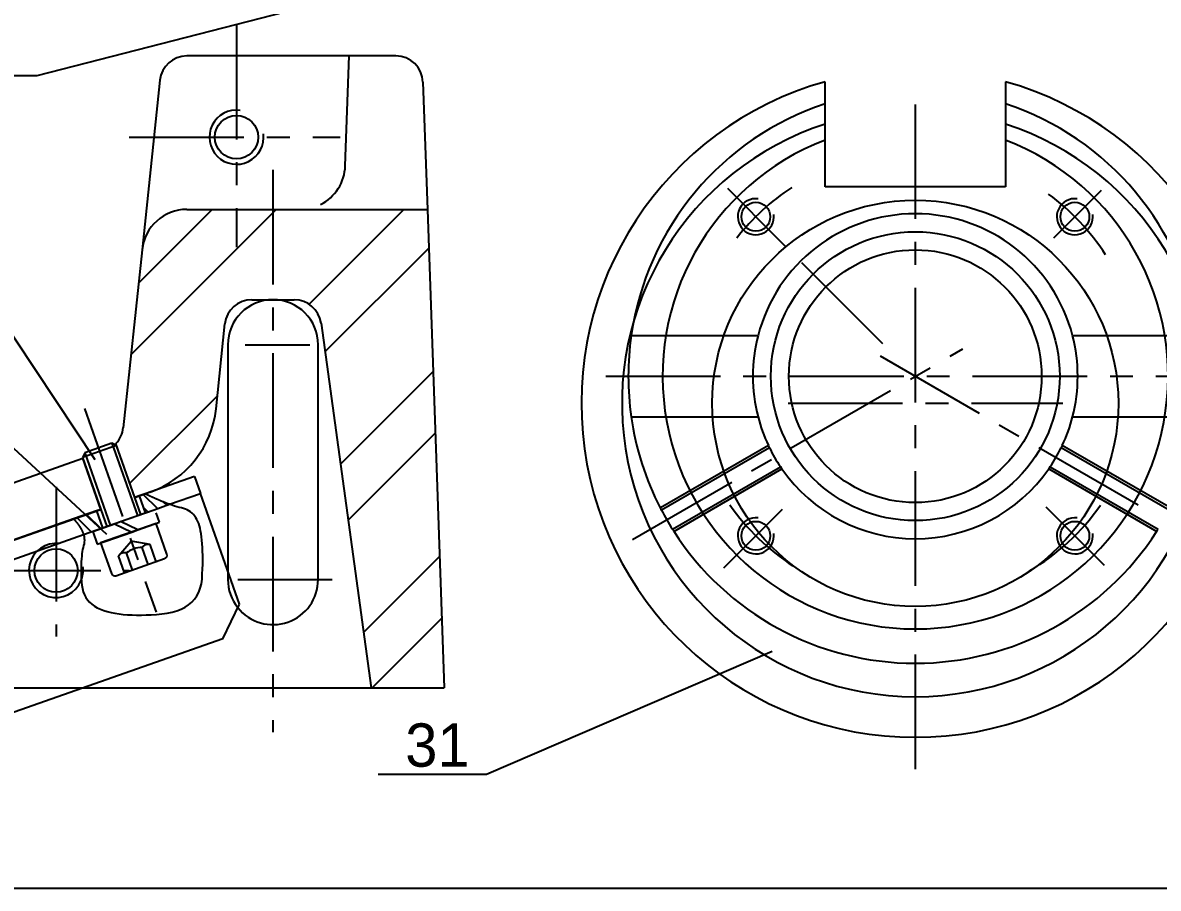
# Model space of a CAD drawing. Header units: millimetres. Extents: x 1 to 584, y 10 to 410.
# Drawn here: x 356.7 to 482.6, y 10.4 to 106.3 of the extents above; entities that cross this region are included whole.
import ezdxf

# ---------------------------------------------------------------- set-up
doc = ezdxf.new("R2010")
doc.units = ezdxf.units.MM
doc.linetypes.add('CENTERX2', pattern=[20.32, 12.7, -2.54, 2.54, -2.54])
for name, color, linetype in [('AXES', 179, 'Continuous'), ('FORMAT', 179, 'Continuous'), ('PIECE39', 179, 'Continuous'), ('PIECE44', 179, 'Continuous'), ('PIECE45', 179, 'Continuous'), ('PIECE8', 179, 'Continuous'), ('PIECE_31_', 179, 'Continuous'), ('PIECE_9_', 179, 'Continuous'), ('REP╚RES', 179, 'Continuous')]:
    doc.layers.add(name, color=color, linetype=linetype)
doc.styles.add('SLDTEXTSTYLE0', font='TXT')

msp = doc.modelspace()

# ---------------------------------------------------------------- linework, layer by layer
at = {"layer": 'AXES', "color": 7, "linetype": 'CENTERX2'}
for p, q in [((380.42, 106.09), (380.42, 81.45)), ((368.54, 93.63), (391.92, 93.63)), ((384.46, 90.01), (384.46, 27.72)), ((381.39, 70.63), (388.55, 70.63)), ((363.56, 63.59), (371.51, 41.02)), ((360.42, 54.88), (360.42, 38.31)), ((352.7, 45.63), (368.54, 45.63)), ((380.58, 44.63), (391.03, 44.63))]:
    msp.add_line(p, q, dxfattribs=at)
at = {"layer": 'FORMAT', "color": 7}
msp.add_line((9.5, 10.42), (583.5, 10.42), dxfattribs=at)
at = {"layer": 'PIECE39', "color": 7}
for p, q in [((375.76, 56.05), (370.28, 54.12)), ((375.76, 56.05), (376.42, 54.16)), ((370.28, 54.12), (369.63, 53.89)), ((370.31, 54.11), (370.28, 54.12)), ((372.99, 52.96), (376.42, 54.16)), ((380.74, 41.9), (376.42, 54.16)), ((369.63, 53.89), (369.15, 53.73)), ((369.63, 53.89), (370.29, 52.01)), ((370.08, 54.05), (371.65, 52.48)), ((370.35, 54.09), (370.31, 54.11)), ((370.38, 54.07), (370.35, 54.09)), ((370.42, 54.06), (370.38, 54.07)), ((370.45, 54.04), (370.42, 54.06)), ((370.49, 54.02), (370.45, 54.04)), ((370.52, 54.01), (370.49, 54.02)), ((370.56, 53.99), (370.52, 54.01)), ((370.59, 53.97), (370.56, 53.99)), ((370.62, 53.96), (370.59, 53.97)), ((370.66, 53.94), (370.62, 53.96)), ((370.69, 53.93), (370.66, 53.94)), ((370.72, 53.91), (370.69, 53.93)), ((370.76, 53.89), (370.72, 53.91)), ((370.79, 53.88), (370.76, 53.89)), ((370.83, 53.86), (370.79, 53.88)), ((370.86, 53.85), (370.83, 53.86)), ((370.89, 53.83), (370.86, 53.85)), ((370.92, 53.82), (370.89, 53.83)), ((370.96, 53.8), (370.92, 53.82)), ((370.99, 53.79), (370.96, 53.8)), ((371.02, 53.77), (370.99, 53.79)), ((371.06, 53.76), (371.02, 53.77)), ((371.09, 53.74), (371.06, 53.76)), ((371.12, 53.73), (371.09, 53.74)), ((371.15, 53.71), (371.12, 53.73)), ((371.19, 53.7), (371.15, 53.71)), ((371.22, 53.68), (371.19, 53.7)), ((371.25, 53.67), (371.22, 53.68)), ((371.28, 53.65), (371.25, 53.67)), ((371.31, 53.64), (371.28, 53.65)), ((371.29, 52.36), (372.99, 52.96)), ((371.35, 53.63), (371.31, 53.64)), ((371.38, 53.61), (371.35, 53.63)), ((371.41, 53.6), (371.38, 53.61)), ((371.44, 53.58), (371.41, 53.6)), ((371.47, 53.57), (371.44, 53.58)), ((371.5, 53.56), (371.47, 53.57)), ((371.53, 53.54), (371.5, 53.56)), ((371.57, 53.53), (371.53, 53.54)), ((371.6, 53.52), (371.57, 53.53)), ((371.63, 53.5), (371.6, 53.52)), ((371.66, 53.49), (371.63, 53.5)), ((371.69, 53.48), (371.66, 53.49)), ((371.72, 53.46), (371.69, 53.48)), ((371.75, 53.45), (371.72, 53.46)), ((371.78, 53.44), (371.75, 53.45)), ((371.81, 53.42), (371.78, 53.44)), ((371.84, 53.41), (371.81, 53.42)), ((371.87, 53.4), (371.84, 53.41)), ((371.9, 53.38), (371.87, 53.4)), ((371.93, 53.37), (371.9, 53.38)), ((371.96, 53.36), (371.93, 53.37)), ((371.99, 53.35), (371.96, 53.36)), ((372.02, 53.33), (371.99, 53.35)), ((372.05, 53.32), (372.02, 53.33)), ((372.08, 53.31), (372.05, 53.32)), ((372.11, 53.3), (372.08, 53.31)), ((372.14, 53.29), (372.11, 53.3)), ((372.17, 53.27), (372.14, 53.29)), ((372.19, 53.26), (372.17, 53.27)), ((372.22, 53.25), (372.19, 53.26)), ((372.25, 53.24), (372.22, 53.25)), ((372.28, 53.23), (372.25, 53.24)), ((372.31, 53.22), (372.28, 53.23)), ((372.34, 53.2), (372.31, 53.22)), ((372.37, 53.19), (372.34, 53.2)), ((372.34, 53.2), (372.69, 52.85)), ((372.39, 53.18), (372.37, 53.19)), ((372.42, 53.17), (372.39, 53.18)), ((372.45, 53.16), (372.42, 53.17)), ((372.48, 53.15), (372.45, 53.16)), ((372.51, 53.14), (372.48, 53.15)), ((372.53, 53.13), (372.51, 53.14)), ((372.56, 53.12), (372.53, 53.13)), ((372.59, 53.11), (372.56, 53.12)), ((372.62, 53.09), (372.59, 53.11)), ((372.64, 53.08), (372.62, 53.09)), ((372.67, 53.07), (372.64, 53.08)), ((372.7, 53.06), (372.67, 53.07)), ((372.72, 53.05), (372.7, 53.06)), ((372.75, 53.04), (372.72, 53.05)), ((372.78, 53.03), (372.75, 53.04)), ((372.8, 53.02), (372.78, 53.03)), ((372.83, 53.01), (372.8, 53.02)), ((372.86, 53), (372.83, 53.01)), ((372.88, 52.99), (372.86, 53)), ((372.91, 52.98), (372.88, 52.99)), ((372.94, 52.97), (372.91, 52.98)), ((372.96, 52.96), (372.94, 52.97)), ((372.99, 52.96), (372.96, 52.96)), ((373.28, 52.85), (372.99, 52.96)), ((373.56, 52.76), (373.28, 52.85)), ((364.91, 52.23), (362.37, 51.34)), ((363.8, 51.84), (365.37, 50.27)), ((364.85, 52.21), (364.95, 52.11)), ((365.38, 52.4), (364.91, 52.23)), ((364.91, 52.23), (365.57, 50.35)), ((365.57, 50.35), (370.29, 52.01)), ((370.06, 52.66), (370.6, 52.11)), ((370.29, 52.01), (371.29, 52.36)), ((373.82, 52.68), (373.56, 52.76)), ((374.08, 52.61), (373.82, 52.68)), ((374.31, 52.56), (374.08, 52.61)), ((374.54, 52.5), (374.31, 52.56)), ((374.75, 52.43), (374.54, 52.5)), ((374.95, 52.35), (374.75, 52.43)), ((375.14, 52.25), (374.95, 52.35)), ((375.32, 52.13), (375.14, 52.25)), ((375.49, 51.99), (375.32, 52.13)), ((375.64, 51.84), (375.49, 51.99)), ((375.78, 51.67), (375.64, 51.84)), ((375.91, 51.48), (375.78, 51.67)), ((362.37, 51.34), (327.42, 39.04)), ((362.37, 51.34), (362.39, 51.32)), ((362.39, 51.32), (362.41, 51.3)), ((362.41, 51.3), (362.43, 51.28)), ((362.43, 51.28), (362.45, 51.26)), ((362.45, 51.26), (362.47, 51.24)), ((362.47, 51.24), (362.49, 51.22)), ((362.49, 51.22), (362.5, 51.19)), ((362.5, 51.19), (362.52, 51.17)), ((362.52, 51.17), (362.54, 51.15)), ((362.54, 51.15), (362.56, 51.13)), ((362.56, 51.13), (362.57, 51.11)), ((362.57, 51.11), (362.59, 51.09)), ((362.59, 51.09), (362.61, 51.07)), ((362.61, 51.07), (362.63, 51.05)), ((362.63, 51.05), (362.64, 51.03)), ((362.64, 51.03), (362.66, 51.01)), ((362.66, 51.01), (362.68, 50.99)), ((362.68, 50.99), (362.69, 50.97)), ((362.69, 50.97), (362.71, 50.95)), ((362.71, 50.95), (362.72, 50.93)), ((362.72, 50.93), (362.74, 50.91)), ((362.74, 50.91), (362.76, 50.89)), ((362.76, 51.47), (364.32, 49.91)), ((362.76, 50.89), (362.77, 50.87)), ((362.77, 50.87), (362.79, 50.85)), ((362.79, 50.85), (362.8, 50.83)), ((362.8, 50.83), (362.82, 50.81)), ((362.82, 50.81), (362.83, 50.79)), ((362.83, 50.79), (362.85, 50.77)), ((362.85, 50.77), (362.86, 50.75)), ((362.86, 50.75), (362.88, 50.73)), ((362.88, 50.73), (362.89, 50.71)), ((362.89, 50.71), (362.91, 50.69)), ((362.91, 50.69), (362.92, 50.67)), ((362.92, 50.67), (362.93, 50.65)), ((362.93, 50.65), (362.95, 50.63)), ((362.95, 50.63), (362.96, 50.61)), ((362.96, 50.61), (362.97, 50.59)), ((362.97, 50.59), (362.99, 50.57)), ((362.99, 50.57), (363, 50.55)), ((363, 50.55), (363.01, 50.53)), ((363.01, 50.53), (363.03, 50.51)), ((363.03, 50.51), (363.04, 50.49)), ((363.04, 50.49), (363.05, 50.47)), ((363.05, 50.47), (363.06, 50.45)), ((363.06, 50.45), (363.08, 50.43)), ((363.08, 50.43), (363.09, 50.41)), ((363.09, 50.41), (363.1, 50.39)), ((363.1, 50.39), (363.11, 50.37)), ((363.11, 50.37), (363.12, 50.35)), ((363.12, 50.35), (363.14, 50.33)), ((363.14, 50.33), (363.15, 50.31)), ((363.46, 49.6), (365.57, 50.35)), ((376.03, 51.28), (375.91, 51.48)), ((376.13, 51.06), (376.03, 51.28)), ((376.23, 50.83), (376.13, 51.06)), ((376.31, 50.57), (376.23, 50.83)), ((376.38, 50.3), (376.31, 50.57)), ((328.08, 37.16), (363.46, 49.6)), ((363.15, 50.31), (363.16, 50.29)), ((363.16, 50.29), (363.17, 50.27)), ((363.17, 50.27), (363.18, 50.26)), ((363.18, 50.26), (363.19, 50.24)), ((363.19, 50.24), (363.2, 50.22)), ((363.2, 50.22), (363.21, 50.2)), ((363.21, 50.2), (363.22, 50.18)), ((363.22, 50.18), (363.23, 50.16)), ((363.23, 50.16), (363.24, 50.14)), ((363.24, 50.14), (363.25, 50.12)), ((363.25, 50.12), (363.26, 50.1)), ((363.26, 50.1), (363.27, 50.08)), ((363.27, 50.08), (363.28, 50.06)), ((363.28, 50.06), (363.29, 50.05)), ((363.29, 50.05), (363.3, 50.03)), ((363.3, 50.03), (363.31, 50.01)), ((363.31, 50.01), (363.32, 49.99)), ((363.32, 49.99), (363.32, 49.97)), ((363.32, 49.97), (363.33, 49.95)), ((363.33, 49.95), (363.34, 49.93)), ((363.34, 49.93), (363.35, 49.92)), ((363.35, 49.92), (363.36, 49.9)), ((363.36, 49.9), (363.37, 49.88)), ((363.37, 49.88), (363.37, 49.86)), ((363.37, 49.86), (363.38, 49.84)), ((363.38, 49.84), (363.39, 49.82)), ((363.39, 49.82), (363.4, 49.8)), ((363.4, 49.8), (363.4, 49.79)), ((363.4, 49.79), (363.41, 49.77)), ((363.41, 49.77), (363.42, 49.75)), ((363.42, 49.75), (363.42, 49.73)), ((363.42, 49.73), (363.43, 49.71)), ((363.43, 49.71), (363.44, 49.69)), ((363.44, 49.69), (363.44, 49.68)), ((363.44, 49.68), (363.45, 49.66)), ((363.45, 49.66), (363.45, 49.64)), ((363.45, 49.64), (363.46, 49.62)), ((363.46, 49.62), (363.46, 49.6)), ((363.46, 49.6), (363.52, 49.39)), ((363.52, 49.39), (363.55, 49.18)), ((363.55, 49.18), (363.56, 48.98)), ((376.44, 50.01), (376.38, 50.3)), ((376.5, 49.69), (376.44, 50.01)), ((376.55, 49.35), (376.5, 49.69)), ((376.59, 48.99), (376.55, 49.35)), ((363.37, 47.97), (363.33, 47.73)), ((363.42, 48.19), (363.37, 47.97)), ((363.47, 48.4), (363.42, 48.19)), ((363.52, 48.59), (363.47, 48.4)), ((363.55, 48.78), (363.52, 48.59)), ((363.56, 48.98), (363.55, 48.78)), ((376.62, 48.6), (376.59, 48.99)), ((376.64, 48.19), (376.62, 48.6)), ((376.66, 47.76), (376.64, 48.19)), ((363.22, 46.6), (363.21, 46.27)), ((363.24, 46.91), (363.22, 46.6)), ((363.26, 47.2), (363.24, 46.91)), ((363.29, 47.47), (363.26, 47.2)), ((363.33, 47.73), (363.29, 47.47)), ((376.67, 47.3), (376.66, 47.76)), ((376.67, 46.82), (376.67, 47.3)), ((376.67, 46.32), (376.67, 46.82)), ((363.21, 46.27), (363.2, 45.93)), ((363.2, 45.93), (363.2, 45.57)), ((363.2, 45.57), (363.2, 45.19)), ((376.63, 45.24), (376.65, 45.79)), ((376.65, 45.79), (376.67, 46.32)), ((363.2, 45.19), (363.21, 44.79)), ((363.21, 44.79), (363.23, 44.38)), ((363.23, 44.38), (363.27, 43.99)), ((376.39, 43.67), (376.52, 44.16)), ((376.52, 44.16), (376.6, 44.68)), ((376.6, 44.68), (376.63, 45.24)), ((363.27, 43.99), (363.34, 43.62)), ((363.34, 43.62), (363.44, 43.27)), ((363.44, 43.27), (363.57, 42.95)), ((363.57, 42.95), (363.73, 42.65)), ((375.76, 42.44), (376.02, 42.81)), ((376.02, 42.81), (376.23, 43.22)), ((376.23, 43.22), (376.39, 43.67)), ((363.73, 42.65), (363.92, 42.37)), ((363.92, 42.37), (364.14, 42.11)), ((364.14, 42.11), (364.4, 41.88)), ((364.4, 41.88), (364.68, 41.68)), ((364.68, 41.68), (364.99, 41.49)), ((374.29, 41.33), (374.73, 41.55)), ((374.73, 41.55), (375.11, 41.81)), ((375.11, 41.81), (375.46, 42.11)), ((375.46, 42.11), (375.76, 42.44)), ((378.9, 38.07), (380.74, 41.9)), ((364.99, 41.49), (365.33, 41.33)), ((365.33, 41.33), (365.7, 41.19)), ((365.7, 41.19), (366.1, 41.08)), ((366.1, 41.08), (366.52, 40.98)), ((366.52, 40.98), (366.95, 40.89)), ((366.95, 40.89), (367.4, 40.82)), ((367.4, 40.82), (367.87, 40.77)), ((367.87, 40.77), (368.35, 40.73)), ((368.35, 40.73), (368.84, 40.7)), ((368.84, 40.7), (369.35, 40.68)), ((369.35, 40.68), (369.88, 40.68)), ((369.88, 40.68), (370.42, 40.7)), ((370.42, 40.7), (370.97, 40.73)), ((370.97, 40.73), (371.54, 40.77)), ((371.54, 40.77), (372.13, 40.83)), ((372.13, 40.83), (372.73, 40.9)), ((372.73, 40.9), (373.29, 41.01)), ((373.29, 41.01), (373.81, 41.15)), ((373.81, 41.15), (374.29, 41.33)), ((378.9, 38.07), (322.56, 18.25))]:
    msp.add_line(p, q, dxfattribs=at)
at = {"layer": 'PIECE44', "color": 7}
for p, q in [((367.56, 51.04), (371.29, 52.36)), ((371.87, 50.97), (371.5, 52.02)), ((364.49, 49.96), (366.89, 50.81)), ((366.89, 50.81), (367.56, 51.04)), ((366.89, 50.81), (368.8, 49.89)), ((369.47, 50.13), (367.56, 51.04)), ((369.47, 50.13), (371.87, 50.97)), ((364.49, 49.96), (364.99, 48.55)), ((364.99, 48.55), (368.8, 49.89)), ((368.8, 49.89), (369.47, 50.13))]:
    msp.add_line(p, q, dxfattribs=at)
at = {"layer": 'PIECE45', "color": 7}
for p, q in [((367.13, 59.48), (363.36, 58.15)), ((366.62, 59.72), (363.6, 58.66)), ((367.13, 59.48), (366.62, 59.72)), ((366.62, 59.72), (369.44, 51.71)), ((369.82, 51.84), (367.13, 59.48)), ((363.6, 58.66), (363.36, 58.15)), ((363.36, 58.15), (366.04, 50.51)), ((363.6, 58.66), (366.42, 50.64)), ((371.5, 50.84), (365.35, 48.68)), ((372.7, 47.45), (371.5, 50.84)), ((365.35, 48.68), (366.55, 45.28)), ((367.35, 47.26), (368.74, 48.88)), ((370.84, 48.49), (368.74, 48.88)), ((369.97, 48.19), (369.96, 48.18)), ((370.63, 46.29), (369.96, 48.18)), ((369.98, 48.2), (369.97, 48.19)), ((369.99, 48.21), (369.98, 48.2)), ((370, 48.23), (369.99, 48.22)), ((369.99, 48.22), (369.99, 48.21)), ((370.01, 48.24), (370, 48.23)), ((370.02, 48.24), (370.01, 48.24)), ((370.03, 48.25), (370.02, 48.24)), ((370.04, 48.27), (370.03, 48.26)), ((370.03, 48.26), (370.03, 48.25)), ((370.05, 48.28), (370.04, 48.27)), ((370.06, 48.28), (370.05, 48.28)), ((370.07, 48.29), (370.06, 48.28)), ((370.08, 48.3), (370.07, 48.29)), ((370.09, 48.32), (370.08, 48.31)), ((370.08, 48.31), (370.08, 48.3)), ((370.1, 48.32), (370.09, 48.32)), ((370.11, 48.33), (370.1, 48.32)), ((370.12, 48.34), (370.11, 48.33)), ((370.13, 48.34), (370.12, 48.34)), ((370.14, 48.35), (370.13, 48.34)), ((370.15, 48.36), (370.14, 48.36)), ((370.14, 48.36), (370.14, 48.35)), ((370.16, 48.37), (370.15, 48.36)), ((370.17, 48.38), (370.16, 48.37)), ((370.18, 48.38), (370.17, 48.38)), ((370.19, 48.39), (370.18, 48.38)), ((370.2, 48.39), (370.19, 48.39)), ((370.21, 48.4), (370.2, 48.39)), ((370.22, 48.4), (370.21, 48.4)), ((370.23, 48.42), (370.22, 48.41)), ((370.22, 48.41), (370.22, 48.4)), ((370.24, 48.42), (370.23, 48.42)), ((370.25, 48.43), (370.24, 48.42)), ((370.26, 48.43), (370.25, 48.43)), ((370.27, 48.43), (370.26, 48.43)), ((370.28, 48.44), (370.27, 48.43)), ((370.29, 48.44), (370.28, 48.44)), ((370.3, 48.45), (370.29, 48.44)), ((370.31, 48.45), (370.3, 48.45)), ((370.32, 48.46), (370.31, 48.45)), ((370.33, 48.46), (370.32, 48.46)), ((370.34, 48.46), (370.33, 48.46)), ((370.35, 48.47), (370.34, 48.46)), ((370.36, 48.47), (370.35, 48.47)), ((370.37, 48.47), (370.36, 48.47)), ((370.38, 48.48), (370.37, 48.47)), ((370.39, 48.48), (370.38, 48.48)), ((370.4, 48.48), (370.39, 48.48)), ((370.41, 48.49), (370.4, 48.48)), ((370.42, 48.49), (370.41, 48.49)), ((370.43, 48.49), (370.42, 48.49)), ((370.44, 48.49), (370.43, 48.49)), ((370.45, 48.5), (370.44, 48.49)), ((370.46, 48.5), (370.45, 48.5)), ((370.47, 48.5), (370.46, 48.5)), ((370.48, 48.5), (370.47, 48.5)), ((370.49, 48.5), (370.48, 48.5)), ((370.5, 48.5), (370.49, 48.5)), ((370.51, 48.51), (370.5, 48.5)), ((370.52, 48.51), (370.51, 48.51)), ((370.53, 48.51), (370.52, 48.51)), ((370.54, 48.51), (370.53, 48.51)), ((370.55, 48.51), (370.54, 48.51)), ((370.56, 48.51), (370.55, 48.51)), ((370.57, 48.51), (370.56, 48.51)), ((370.58, 48.51), (370.57, 48.51)), ((370.6, 48.51), (370.58, 48.51)), ((370.61, 48.51), (370.6, 48.51)), ((370.62, 48.51), (370.61, 48.51)), ((370.63, 48.51), (370.62, 48.51)), ((370.64, 48.51), (370.63, 48.51)), ((370.65, 48.51), (370.64, 48.51)), ((370.66, 48.51), (370.65, 48.51)), ((370.67, 48.51), (370.66, 48.51)), ((370.68, 48.51), (370.67, 48.51)), ((370.7, 48.51), (370.68, 48.51)), ((370.71, 48.51), (370.7, 48.51)), ((370.72, 48.51), (370.71, 48.51)), ((370.73, 48.51), (370.72, 48.51)), ((370.74, 48.5), (370.73, 48.51)), ((370.75, 48.5), (370.74, 48.5)), ((370.76, 48.5), (370.75, 48.5)), ((370.78, 48.5), (370.76, 48.5)), ((370.79, 48.5), (370.78, 48.5)), ((370.8, 48.49), (370.79, 48.5)), ((370.81, 48.49), (370.8, 48.49)), ((370.82, 48.49), (370.81, 48.49)), ((370.84, 48.49), (370.82, 48.49)), ((371.5, 46.6), (370.84, 48.49)), ((367.06, 45.04), (372.45, 46.94)), ((367.36, 47.27), (367.35, 47.26)), ((368.01, 45.37), (367.35, 47.26)), ((367.37, 47.28), (367.36, 47.27)), ((367.38, 47.3), (367.37, 47.29)), ((367.37, 47.29), (367.37, 47.28)), ((367.39, 47.31), (367.38, 47.3)), ((367.4, 47.32), (367.39, 47.31)), ((367.41, 47.33), (367.4, 47.32)), ((367.4, 47.32), (367.4, 47.32)), ((367.42, 47.34), (367.41, 47.33)), ((367.43, 47.35), (367.42, 47.34)), ((367.44, 47.36), (367.43, 47.35)), ((367.45, 47.37), (367.44, 47.36)), ((367.46, 47.38), (367.45, 47.37)), ((367.45, 47.37), (367.45, 47.37)), ((367.47, 47.39), (367.46, 47.38)), ((367.48, 47.4), (367.47, 47.39)), ((367.49, 47.4), (367.48, 47.4)), ((367.5, 47.41), (367.49, 47.4)), ((367.51, 47.42), (367.5, 47.42)), ((367.5, 47.42), (367.5, 47.41)), ((367.52, 47.43), (367.51, 47.42)), ((367.53, 47.44), (367.52, 47.43)), ((367.54, 47.44), (367.53, 47.44)), ((367.55, 47.45), (367.54, 47.44)), ((367.56, 47.46), (367.55, 47.45)), ((367.57, 47.46), (367.56, 47.46)), ((367.58, 47.47), (367.57, 47.47)), ((367.57, 47.47), (367.57, 47.46)), ((367.59, 47.48), (367.58, 47.47)), ((367.6, 47.48), (367.59, 47.48)), ((367.61, 47.49), (367.6, 47.48)), ((367.62, 47.5), (367.61, 47.49)), ((367.63, 47.5), (367.62, 47.5)), ((367.64, 47.51), (367.63, 47.5)), ((367.65, 47.51), (367.64, 47.51)), ((367.66, 47.51), (367.65, 47.51)), ((367.67, 47.52), (367.66, 47.51)), ((367.68, 47.52), (367.67, 47.52)), ((367.69, 47.53), (367.68, 47.53)), ((367.68, 47.53), (367.68, 47.52)), ((367.7, 47.54), (367.69, 47.53)), ((367.71, 47.54), (367.7, 47.54)), ((367.72, 47.54), (367.71, 47.54)), ((367.73, 47.55), (367.72, 47.54)), ((367.74, 47.55), (367.73, 47.55)), ((367.75, 47.55), (367.74, 47.55)), ((367.76, 47.56), (367.75, 47.55)), ((367.77, 47.56), (367.76, 47.56)), ((367.78, 47.56), (367.77, 47.56)), ((367.79, 47.57), (367.78, 47.56)), ((367.8, 47.57), (367.79, 47.57)), ((367.81, 47.57), (367.8, 47.57)), ((367.82, 47.57), (367.81, 47.57)), ((367.83, 47.58), (367.82, 47.57)), ((367.84, 47.58), (367.83, 47.58)), ((367.85, 47.58), (367.84, 47.58)), ((367.86, 47.58), (367.85, 47.58)), ((367.87, 47.58), (367.86, 47.58)), ((367.88, 47.58), (367.87, 47.58)), ((367.9, 47.59), (367.88, 47.58)), ((367.91, 47.59), (367.9, 47.59)), ((367.92, 47.59), (367.91, 47.59)), ((367.93, 47.59), (367.92, 47.59)), ((367.94, 47.59), (367.93, 47.59)), ((367.95, 47.59), (367.94, 47.59)), ((367.96, 47.59), (367.95, 47.59)), ((367.97, 47.59), (367.96, 47.59)), ((367.98, 47.59), (367.97, 47.59)), ((367.99, 47.59), (367.98, 47.59)), ((368, 47.59), (367.99, 47.59)), ((368.01, 47.59), (368, 47.59)), ((368.03, 47.59), (368.01, 47.59)), ((368.04, 47.59), (368.03, 47.59)), ((368.05, 47.59), (368.04, 47.59)), ((368.06, 47.59), (368.05, 47.59)), ((368.07, 47.59), (368.06, 47.59)), ((368.08, 47.59), (368.07, 47.59)), ((368.09, 47.59), (368.08, 47.59)), ((368.1, 47.59), (368.09, 47.59)), ((368.12, 47.59), (368.1, 47.59)), ((368.13, 47.58), (368.12, 47.59)), ((368.14, 47.58), (368.13, 47.58)), ((368.15, 47.58), (368.14, 47.58)), ((368.16, 47.58), (368.15, 47.58)), ((368.17, 47.58), (368.16, 47.58)), ((368.19, 47.57), (368.17, 47.58)), ((368.2, 47.57), (368.19, 47.57)), ((368.21, 47.57), (368.2, 47.57)), ((368.22, 47.57), (368.21, 47.57)), ((368.88, 45.68), (368.22, 47.57))]:
    msp.add_line(p, q, dxfattribs=at)
for centre, radius, start, end in [((370.06, 45.13), 3.06, 109.3845, 126.9725), ((370.06, 45.13), 3.06, 91.7966, 109.3845), ((372.32, 47.31), 0.4, 289.3845, 19.3845), ((366.93, 45.42), 0.4, 199.3845, 289.3845)]:
    msp.add_arc(centre, radius, start, end, dxfattribs=at)
at = {"layer": 'PIECE8', "color": 7}
for p, q in [((398.08, 102.63), (374.91, 102.63)), ((392.47, 90.46), (392.9, 102.63)), ((371.92, 99.95), (369.95, 81.16)), ((401.08, 99.74), (401.57, 85.63)), ((368.73, 69.56), (384.8, 85.63)), ((369.56, 77.46), (377.73, 85.63)), ((374.92, 85.63), (401.57, 85.63)), ((388.45, 75.14), (398.94, 85.63)), ((401.57, 85.63), (403.42, 32.63)), ((369.95, 81.16), (367.87, 61.45)), ((390.22, 69.84), (401.72, 81.34)), ((382.12, 75.63), (386.81, 75.63)), ((389.78, 73.04), (395.34, 32.63)), ((378.15, 63.55), (379.14, 72.95)), ((379.46, 70.63), (379.46, 45.51)), ((389.46, 44.63), (389.46, 70.63)), ((391.93, 57.41), (402.2, 67.68)), ((368.6, 55.29), (378.3, 64.99)), ((392.79, 51.19), (402.44, 60.84)), ((369.15, 53.73), (367.05, 59.69)), ((324.75, 44.46), (363.39, 58.06)), ((365.38, 52.4), (363.39, 58.06)), ((369.15, 53.73), (370.86, 54.33)), ((326.74, 38.8), (365.38, 52.4)), ((394.5, 38.76), (402.91, 47.18)), ((379.46, 45.51), (379.46, 44.63)), ((395.44, 32.63), (403.15, 40.35)), ((316.91, 32.63), (363.44, 32.63)), ((363.44, 32.63), (395.34, 32.63)), ((395.34, 32.63), (403.42, 32.63))]:
    msp.add_line(p, q, dxfattribs=at)
for centre in [(380.42, 93.63), (360.42, 45.63)]:
    msp.add_circle(centre, 2.4, dxfattribs=at)
for centre, radius, start, end in [((374.91, 99.63), 3, 90, 173.991), ((398.08, 99.63), 3, 2, 90), ((380.42, 93.63), 3, 82.5, 7.5), ((387.47, 90.63), 5, 296.7311, 358), ((374.92, 80.63), 5, 90, 173.991), ((382.12, 72.63), 3, 90, 173.991), ((384.46, 70.63), 5, 0, 180), ((386.81, 72.63), 3, 7.8397, 90), ((367.21, 64.7), 11, 289.3845, 353.991), ((364.89, 61.77), 3, 316.2197, 353.991), ((360.42, 45.63), 3, 82.5, 338.789), ((360.42, 45.63), 3, 338.789, 7.5), ((384.46, 44.63), 5, 180, 218.5467), ((384.46, 44.63), 5, 218.5467, 0)]:
    msp.add_arc(centre, radius, start, end, dxfattribs=at)
at = {"layer": 'PIECE_31_', "color": 7}
for p, q in [((445.63, 97.33), (445.63, 99.77)), ((465.63, 99.77), (465.63, 97.33)), ((445.63, 93.3), (445.63, 97.33)), ((465.63, 97.33), (465.63, 93.3)), ((445.63, 88.15), (445.63, 93.3)), ((465.63, 93.3), (465.63, 88.15)), ((465.63, 88.15), (445.63, 88.15)), ((424.15, 71.65), (438.21, 71.65)), ((473.06, 71.65), (487.11, 71.65)), ((424.15, 62.65), (438.21, 62.65)), ((473.06, 62.65), (487.11, 62.65)), ((439.35, 59.48), (427.38, 52.56)), ((439.48, 59.2), (427.51, 52.3)), ((483.75, 52.3), (471.79, 59.2)), ((483.89, 52.56), (471.92, 59.48)), ((428.71, 50.22), (440.68, 57.13)), ((428.88, 49.96), (440.85, 56.88)), ((470.42, 56.88), (482.39, 49.96)), ((470.59, 57.13), (482.55, 50.22))]:
    msp.add_line(p, q, dxfattribs=at)
for centre, radius in [((455.63, 64.15), 22.5), ((437.96, 84.82), 1.6), ((473.31, 84.82), 1.6), ((455.63, 67.15), 16), ((455.63, 67.15), 14), ((437.96, 49.47), 1.6), ((473.31, 49.47), 1.6)]:
    msp.add_circle(centre, radius, dxfattribs=at)
for centre, radius, start, end in [((455.63, 64.15), 37, 105.6804, 74.3196), ((455.63, 67.15), 31.8, 108.3285, 171.8648), ((455.63, 67.15), 31.8, 8.1352, 71.6715), ((455.63, 64.15), 32.5, 107.9202, 72.0798), ((455.63, 67.15), 28, 110.9248, 69.0752), ((437.96, 84.82), 2, 82.5, 7.5), ((473.31, 84.82), 2, 82.5, 7.5), ((455.63, 67.15), 18, 14.4775, 165.5225), ((455.63, 67.15), 31.8, 171.8648, 188.1352), ((455.63, 67.15), 18, 165.5225, 194.4775), ((455.63, 67.15), 18, 345.5225, 14.4775), ((455.63, 67.15), 31.8, 188.1352, 207.2964), ((455.63, 67.15), 18, 194.4775, 205.2198), ((455.63, 67.15), 18, 334.7802, 345.5225), ((455.63, 67.15), 18, 205.2198, 206.1774), ((455.63, 67.15), 18, 206.1774, 213.8226), ((455.63, 67.15), 18, 326.1774, 333.8226), ((455.63, 67.15), 18, 333.8226, 334.7802), ((455.63, 67.15), 18, 213.8226, 214.7802), ((455.63, 67.15), 18, 214.7802, 325.2198), ((455.63, 67.15), 18, 325.2198, 326.1774), ((455.63, 67.15), 31.8, 207.2964, 207.8374), ((455.63, 67.15), 31.8, 207.8374, 212.1626), ((437.96, 49.47), 2, 82.5, 7.5), ((473.31, 49.47), 2, 82.5, 7.5), ((455.63, 67.15), 31.8, 212.1626, 212.7036), ((455.63, 67.15), 31.8, 212.7036, 327.2964), ((455.63, 67.15), 31.8, 327.2964, 327.8374)]:
    msp.add_arc(centre, radius, start, end, dxfattribs=at)
at = {"layer": 'PIECE_9_', "color": 7, "linetype": 'CENTERX2'}
for p, q in [((455.63, 97.27), (455.63, 22.86)), ((440.43, 82.35), (434.84, 87.94)), ((470.98, 82.49), (476.26, 87.77)), ((452.03, 70.75), (440.43, 82.35)), ((424.29, 49.05), (460.88, 70.17)), ((451.72, 69.4), (481.33, 52.31)), ((421.33, 67.15), (490.8, 67.15)), ((441.53, 64.15), (471.99, 64.15)), ((440.89, 52.4), (434.39, 45.9)), ((470.09, 52.69), (476.55, 46.23))]:
    msp.add_line(p, q, dxfattribs=at)
at = {"layer": 'PIECE_9_', "color": 7}
for start, end in [(123.2062, 142.3296), (32.5137, 53.7856), (214.7474, 237.1359), (300.3336, 325.1719)]:
    msp.add_arc((455.63, 67.15), 25, start, end, dxfattribs=at)
at = {"layer": 'REP╚RES', "color": 7}
for p, q in [((410.88, 113.96), (358.28, 100.42)), ((358.28, 100.42), (346.28, 100.42)), ((366.06, 49.62), (338.1, 75.42)), ((364.75, 57.87), (353.1, 75.42)), ((439.77, 36.67), (408.11, 23.03)), ((408.11, 23.03), (396.11, 23.03))]:
    msp.add_line(p, q, dxfattribs=at)

# ---------------------------------------------------------------- texts
at = {"layer": 'REP╚RES', "color": 7, "insert": (399.11, 28.69), "char_height": 4.8, "attachment_point": 1, "style": 'SLDTEXTSTYLE0'}
msp.add_mtext('31', dxfattribs=at)

doc.saveas('drawing.dxf')
